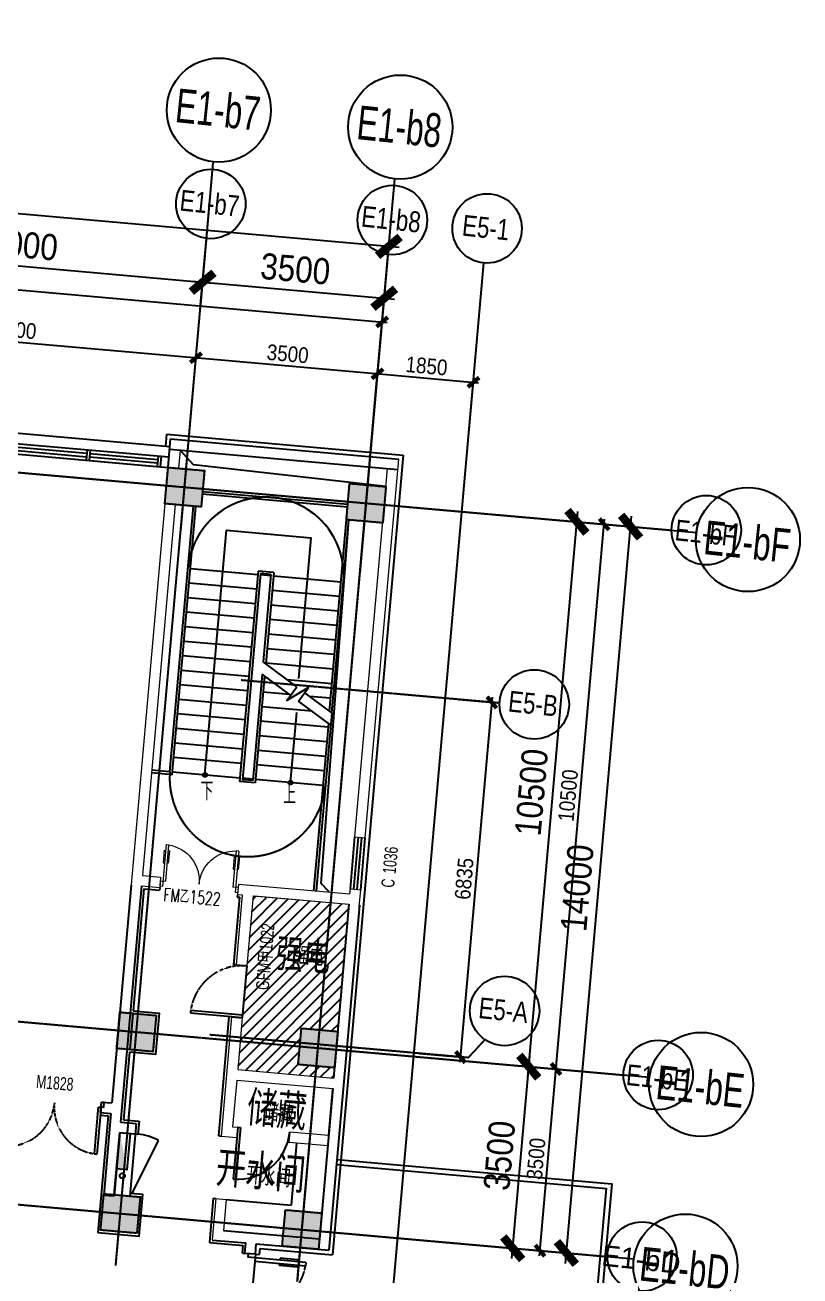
# Model space of a CAD drawing. Header units: millimetres. Extents: x 11669738 to 11859441, y -6222081 to -6069093.
# Drawn here: x 11770147 to 11785030, y -6167629 to -6143612 of the extents above; entities that cross this region are included whole.
import ezdxf
from ezdxf.enums import TextEntityAlignment as Align

# ---------------------------------------------------------------- set-up
doc = ezdxf.new("R2010")
doc.units = ezdxf.units.MM
for name, pattern in [('DASH', [0.35, 0.25, -0.1]), ('E-COLS-F4$0$HIDDEN', [0.375, 0.25, -0.125]), ('E-RG-1F$0$$0$DOTE', [2.42, 2, -0.2, 0.02, -0.2]), ('E1-RV-4F$0$DASH', [0.35, 0.25, -0.1]), ('XRE2$0$HIDDEN', [0.375, 0.25, -0.125])]:
    doc.linetypes.add(name, pattern=pattern)
for name, color, linetype, lineweight in [('A-DOOR', 32, 'Continuous', 5), ('E1-RI-4F$0$AUDIT_D_131110141545-10', 7, 'Continuous', 5), ('E1-RV-4F$0$$2$A-WALL', 7, 'Continuous', 5)]:
    doc.layers.add(name, color=color, linetype=linetype, lineweight=lineweight)
for name, color, linetype in [('A—墙体', 7, 'Continuous'), ('A—文字索引', 40, 'Continuous'), ('A—楼梯、电梯、栏杆', 50, 'Continuous'), ('A—轴线、尺寸', 1, 'Continuous'), ('A—门窗', 135, 'Continuous'), ('E-COLS-F4$0$0S-COLS-HATCH', 8, 'Continuous'), ('E-COLS-F4$0$0S-COLS-I', 90, 'E-COLS-F4$0$HIDDEN'), ('E1-RI-3F$0$A-SYMB-DOOR', 4, 'Continuous'), ('E1-RI-4F$0$A-SYMB-DOOR', 4, 'Continuous'), ('E1-RI-4F$0$A-SYMB-DOOR1', 4, 'Continuous'), ('E1-RV-4F$0$A-SYMB-AREA', 4, 'Continuous'), ('E1-RV-4F$0$A-SYMB-NAME', 4, 'Continuous'), ('E1-RV-4F$0$C-NAME-DIM100', 13, 'Continuous'), ('E1-RV-4F$0$WRV-1-01-N1$0$AUDIT_D_120618114340-341', 1, 'Continuous'), ('I—平面—文字', 40, 'Continuous'), ('I—平面—文字（放大1：100）', 40, 'XRE2$0$HIDDEN'), ('I—平面—洁具1', 48, 'Continuous'), ('I—平面—消防设施', 10, 'Continuous'), ('I—平面—装饰面层线', 192, 'Continuous'), ('I—平面—门', 22, 'Continuous'), ('I—平面—门编号', 22, 'Continuous'), ('WINDOW_TEXT', 7, 'Continuous'), ('轴线100', 1, 'Continuous')]:
    doc.layers.add(name, color=color, linetype=linetype)
doc.styles.add('ARIAL', font='SIMYOU.TTF', dxfattribs={"width": 0.9})
doc.styles.add('E1-RI-3F$0$ECADI-TXT', font='simplex.shx', dxfattribs={"bigfont": 'hztxt.shx'})
doc.styles.add('E1-RI-4F$0$ECADI-TXT', font='SIMYOU.TTF')
doc.styles.add('E1-RV-4F$0$ECADI', font='hzs.shx', dxfattribs={"width": 0.7, "bigfont": 'hztxt.shx'})
doc.styles.add('SIMPLEX', font='simplex.shx', dxfattribs={"width": 0.7})
doc.styles.add('XD2008', font='simhei.ttf', dxfattribs={"width": 0.85})
doc.dimstyles.new('200', dxfattribs={"dimscale": 200, "dimtxt": 2.5, "dimasz": 2, "dimexe": 1, "dimexo": 1, "dimgap": 0.8, "dimtad": 1, "dimdec": 0, "dimdsep": 46, "dimtxsty": 'ARIAL', "dimblk1": 'ARCHTICK', "dimblk2": 'ARCHTICK', "dimsah": 1, "dimcen": -0.9, "dimdle": 1, "dimclrd": 256, "dimclre": 256, "dimclrt": 40, "dimaunit": 1, "dimadec": 0, "dimazin": 0, "dimtfac": 0.35, "dimtdec": 0, "dimtix": 1, "dimtmove": 2, "dimatfit": 3, "dimldrblk": 'ARCHTICK', "dimfxl": 0, "dimtvp": 0.8, "dimtolj": 1, "dimtzin": 0, "dimarcsym": 0})
doc.dimstyles.new('副本 100', dxfattribs={"dimscale": 100, "dimtxt": 2.5, "dimasz": 2, "dimexe": 1, "dimexo": 1, "dimgap": 0.8, "dimtad": 1, "dimdec": 0, "dimdsep": 46, "dimtxsty": 'ARIAL', "dimblk1": 'ARCHTICK', "dimblk2": 'ARCHTICK', "dimsah": 1, "dimcen": -0.9, "dimdle": 1, "dimclrd": 256, "dimclre": 256, "dimclrt": 40, "dimaunit": 1, "dimadec": 0, "dimazin": 0, "dimtfac": 0.35, "dimtdec": 0, "dimtix": 1, "dimtmove": 2, "dimatfit": 3, "dimldrblk": 'ARCHTICK', "dimfxl": 0, "dimtvp": 0.8, "dimtolj": 1, "dimtzin": 0, "dimarcsym": 0})

# ---------------------------------------------------------------- blocks, each defined once
blk = doc.blocks.new('E1-RI-4F$0$ECADI-TAG-DOOR')
blk = doc.blocks.new('E1-RI-4F$0$ERWEW')
at = {"layer": 'A—门窗'}
for p, q in [((12241778, -5091274), (12241778, -5091474)), ((12241778, -5091274), (12247778, -5091274)), ((12241778, -5091474), (12247778, -5091474)), ((12241838, -5091274), (12241838, -5091474)), ((12241838, -5091341), (12243148, -5091341)), ((12241838, -5091408), (12243148, -5091408)), ((12243148, -5091274), (12243148, -5091474)), ((12243208, -5091274), (12243208, -5091474)), ((12243208, -5091341), (12243948, -5091341)), ((12243208, -5091408), (12243948, -5091408)), ((12243948, -5091274), (12243948, -5091474)), ((12244008, -5091274), (12244008, -5091474)), ((12244008, -5091341), (12244748, -5091341)), ((12244008, -5091408), (12244748, -5091408)), ((12244748, -5091274), (12244748, -5091474)), ((12244808, -5091274), (12244808, -5091474)), ((12244808, -5091341), (12246348, -5091341)), ((12244808, -5091408), (12246348, -5091408)), ((12246348, -5091274), (12246348, -5091474)), ((12246408, -5091274), (12246408, -5091474)), ((12246408, -5091341), (12247718, -5091341)), ((12246408, -5091408), (12247718, -5091408)), ((12247718, -5091274), (12247718, -5091474)), ((12247778, -5091274), (12247778, -5091474))]:
    blk.add_line(p, q, dxfattribs=at)
blk = doc.blocks.new('E1-RI-4F$0$XFX-BX')
blk.add_lwpolyline([(0, 0), (0, 200), (700, 200), (700, 0)], close=True)
blk.add_solid([(0, 0), (0, 0), (700, 0), (700, 200)])
blk = doc.blocks.new('E-COLS-F4')
at = {"layer": 'E-COLS-F4$0$0S-COLS-HATCH'}
for points in [[(11772895, -6152105), (11773592, -6152166), (11773530, -6152864), (11772833, -6152802)], [(11776381, -6152413), (11777078, -6152475), (11777017, -6153172), (11776319, -6153110)], [(11771970, -6162564), (11772667, -6162626), (11772605, -6163323), (11771908, -6163261)], [(11775456, -6162872), (11776154, -6162934), (11776092, -6163631), (11775395, -6163570)], [(11771662, -6166050), (11772359, -6166112), (11772297, -6166809), (11771600, -6166748)], [(11775148, -6166359), (11775845, -6166420), (11775784, -6167118), (11775086, -6167056)]]:
    blk.add_hatch(color=18, dxfattribs=at).paths.add_polyline_path(points)
at = {"layer": 'A—墙体'}
for points in [[(11772895, -6152105), (11773592, -6152166), (11773530, -6152864), (11772833, -6152802)], [(11776381, -6152413), (11777078, -6152475), (11777017, -6153172), (11776319, -6153110)], [(11771970, -6162564), (11772667, -6162626), (11772605, -6163323), (11771908, -6163261)], [(11775456, -6162872), (11776154, -6162934), (11776092, -6163631), (11775395, -6163570)], [(11771662, -6166050), (11772359, -6166112), (11772297, -6166809), (11771600, -6166748)], [(11775148, -6166359), (11775845, -6166420), (11775784, -6167118), (11775086, -6167056)]]:
    blk.add_lwpolyline(points, close=True, dxfattribs=at)
at = {"layer": 'E-COLS-F4$0$0S-COLS-I'}
for points in [[(11772895, -6152105), (11773592, -6152166), (11773530, -6152864), (11772833, -6152802)], [(11776381, -6152413), (11777078, -6152475), (11777017, -6153172), (11776319, -6153110)], [(11771970, -6162564), (11772667, -6162626), (11772605, -6163323), (11771908, -6163261)], [(11775456, -6162872), (11776154, -6162934), (11776092, -6163631), (11775395, -6163570)], [(11771662, -6166050), (11772359, -6166112), (11772297, -6166809), (11771600, -6166748)], [(11775148, -6166359), (11775845, -6166420), (11775784, -6167118), (11775086, -6167056)]]:
    blk.add_lwpolyline(points, close=True, dxfattribs=at)
blk = doc.blocks.new('E1-RV-4F$0$3')
at = {"layer": 'E1-RV-4F$0$WRV-1-01-N1$0$AUDIT_D_120618114340-341'}
h = blk.add_hatch(color=256, dxfattribs=at)
edge = h.paths.add_edge_path()
edge.add_arc((10773785, -7567737), 20, 138.7891, 318.7891, ccw=False)
edge.add_arc((10773785, -7567737), 20, -41.2109, 138.7891, ccw=False)
blk.add_lwpolyline([(10773800, -7567750, -1), (10773770, -7567724, -1)], format="xyb", close=True, dxfattribs=at)
blk = doc.blocks.new('E1-RV-4F$0$5erhfh')
at = {"layer": 'E1-RV-4F$0$A-SYMB-AREA', "style": 'E1-RV-4F$0$ECADI', "width": 0.7}
blk.add_attdef('340M2', text='', height=2.5, dxfattribs=at).set_placement((0, 1.25), align=Align.MIDDLE_LEFT)
at = {"layer": 'E1-RV-4F$0$A-SYMB-NAME', "style": 'E1-RV-4F$0$ECADI', "width": 0.7}
blk.add_attdef('CHINESENAME', (-12.29, 3.09), '', height=4.5, dxfattribs=at)
blk = doc.blocks.new('E1-RI-3F$0$ECADI-TAG-DOOR')
blk = doc.blocks.new('$DORLIB2D$00000011')
for p, q in [((-0.483, 0.396), (-0.483, 0.235)), ((-0.483, 0.396), (-0.467, 0.396)), ((-0.467, 0.471), (-0.467, -0.062)), ((-0.467, 0.471), (-0.433, 0.471)), ((-0.433, 0.471), (-0.433, 0.004)), ((-0.417, 0.396), (-0.433, 0.396)), ((-0.417, 0.396), (-0.417, 0.235)), ((0.417, 0.396), (0.417, 0.235)), ((0.417, 0.396), (0.433, 0.396)), ((0.433, 0.471), (0.433, 0.004)), ((0.467, 0.471), (0.433, 0.471)), ((0.467, 0.471), (0.467, -0.062)), ((0.483, 0.396), (0.467, 0.396)), ((0.483, 0.396), (0.483, 0.235)), ((-0.483, 0.235), (-0.467, 0.235)), ((-0.417, 0.235), (-0.433, 0.235)), ((0.417, 0.235), (0.433, 0.235)), ((0.483, 0.235), (0.467, 0.235)), ((-0.5, 0.004), (-0.433, 0.004)), ((-0.5, 0.004), (-0.5, -0.062)), ((0.5, 0.004), (0.433, 0.004)), ((0.5, 0.004), (0.5, -0.062)), ((-0.5, -0.062), (-0.467, -0.062)), ((0.5, -0.062), (0.467, -0.062))]:
    blk.add_line(p, q)
for centre, start, end in [((-0.467, 0.004), 0, 85.904), ((0.467, 0.004), 94.096, 180)]:
    blk.add_arc(centre, 0.467, start, end)
blk = doc.blocks.new('door-doublewing')
at = {"layer": 'A-DOOR', "color": 4, "xscale": -0.9999999999999998, "rotation": 180}
blk.add_blockref('$DORLIB2D$00000011', (0, -0.029), dxfattribs=at)
at = {"layer": 'WINDOW_TEXT', "style": 'SIMPLEX', "flags": 9}
blk.add_attdef('A', text='', height=1, dxfattribs=at).set_placement((0, 1.5), align=Align.MIDDLE)
blk = doc.blocks.new('_ArchTick')
at = {"color": 0, "linetype": 'ByBlock', "const_width": 0.4}
blk.add_lwpolyline([(-0.5, -0.5), (0.5, 0.5)], dxfattribs=at)
blk = doc.blocks.new('*D194')
at = {"layer": 'A—轴线、尺寸', "linetype": 'ByBlock', "lineweight": -2}
for p, q in [((11766164, -6152714), (11766604, -6147734)), ((11766387, -6147916), (11773759, -6148568)), ((11773137, -6153331), (11773577, -6148351))]:
    blk.add_line(p, q, dxfattribs=at)
at = {"layer": 'Defpoints', "color": 0, "linetype": 'ByBlock'}
for p in [(11773559, -6148550), (11766146, -6152914), (11773119, -6153530)]:
    blk.add_point(p, dxfattribs=at)
at = {"layer": 'A—轴线、尺寸', "linetype": 'ByBlock', "lineweight": -2, "xscale": 399.9999999999999, "yscale": 400, "zscale": 400}
for p, rotation in [((11766587, -6147934), 174.9478286028069), ((11773559, -6148550), 354.9478286028069)]:
    blk.add_blockref('_ArchTick', p, dxfattribs=dict(at, rotation=rotation))
at = {"layer": 'A—轴线、尺寸', "color": 40, "linetype": 'ByBlock', "insert": (11770109, -6147833), "char_height": 500, "attachment_point": 5, "rotation": 354.9478, "style": 'ARIAL'}
blk.add_mtext('\\A1;7000', dxfattribs=at)
blk = doc.blocks.new('*D195')
at = {"layer": 'A—轴线、尺寸', "linetype": 'ByBlock', "lineweight": -2}
for p, q in [((11773137, -6153331), (11773577, -6148351)), ((11773360, -6148532), (11777245, -6148876)), ((11776623, -6153639), (11777063, -6148659))]:
    blk.add_line(p, q, dxfattribs=at)
at = {"layer": 'Defpoints', "color": 0, "linetype": 'ByBlock'}
for p in [(11777046, -6148858), (11773119, -6153530), (11776606, -6153838)]:
    blk.add_point(p, dxfattribs=at)
at = {"layer": 'A—轴线、尺寸', "linetype": 'ByBlock', "lineweight": -2, "xscale": 399.9999999999999, "yscale": 400, "zscale": 400}
for p, rotation in [((11773559, -6148550), 174.9478286028069), ((11777046, -6148858), 354.9478286028069)]:
    blk.add_blockref('_ArchTick', p, dxfattribs=dict(at, rotation=rotation))
at = {"layer": 'A—轴线、尺寸', "color": 40, "linetype": 'ByBlock', "insert": (11775339, -6148296), "char_height": 500, "attachment_point": 5, "rotation": 354.9478, "style": 'ARIAL'}
blk.add_mtext('\\A1;3500', dxfattribs=at)
blk = doc.blocks.new('*D200')
at = {"layer": 'A—轴线、尺寸', "linetype": 'ByBlock', "lineweight": -2}
for p, q in [((11731257, -6150130), (11731830, -6143656)), ((11731613, -6143838), (11777335, -6147880)), ((11776581, -6154137), (11777153, -6147663))]:
    blk.add_line(p, q, dxfattribs=at)
at = {"layer": 'Defpoints', "color": 0, "linetype": 'ByBlock'}
for p in [(11777135, -6147862), (11731240, -6150330), (11776563, -6154337)]:
    blk.add_point(p, dxfattribs=at)
at = {"layer": 'A—轴线、尺寸', "linetype": 'ByBlock', "lineweight": -2, "xscale": 399.9999999999999, "yscale": 400, "zscale": 400}
for p, rotation in [((11731812, -6143855), 174.9478286028069), ((11777135, -6147862), 354.9478286028069)]:
    blk.add_blockref('_ArchTick', p, dxfattribs=dict(at, rotation=rotation))
at = {"layer": 'A—轴线、尺寸', "color": 40, "linetype": 'ByBlock', "insert": (11754510, -6145450), "char_height": 500, "attachment_point": 5, "rotation": 354.9478, "style": 'ARIAL'}
blk.add_mtext('\\A1;45500', dxfattribs=at)
blk = doc.blocks.new('*D270')
at = {"layer": 'A—轴线、尺寸', "linetype": 'ByBlock', "lineweight": -2}
for p, q in [((11779343, -6163567), (11780021, -6163627)), ((11779496, -6167295), (11779840, -6163410)), ((11779034, -6167054), (11779713, -6167114))]:
    blk.add_line(p, q, dxfattribs=at)
at = {"layer": 'Defpoints', "color": 0, "linetype": 'ByBlock'}
for p in [(11779143, -6163550), (11779822, -6163610), (11778835, -6167036)]:
    blk.add_point(p, dxfattribs=at)
at = {"layer": 'A—轴线、尺寸', "linetype": 'ByBlock', "lineweight": -2, "xscale": 400, "yscale": 400, "zscale": 400}
for p, rotation in [((11779822, -6163610), 84.94782858697943), ((11779514, -6167096), 264.9478285869794)]:
    blk.add_blockref('_ArchTick', p, dxfattribs=dict(at, rotation=rotation))
at = {"layer": 'A—轴线、尺寸', "color": 40, "linetype": 'ByBlock', "insert": (11779260, -6165317), "char_height": 500, "attachment_point": 5, "rotation": 84.9478, "style": 'ARIAL'}
blk.add_mtext('\\A1;3500', dxfattribs=at)
blk = doc.blocks.new('*D271')
at = {"layer": 'A—轴线、尺寸', "linetype": 'ByBlock', "lineweight": -2}
for p, q in [((11779805, -6163809), (11780764, -6152951)), ((11780550, -6153133), (11780548, -6153133)), ((11779343, -6163567), (11780021, -6163627))]:
    blk.add_line(p, q, dxfattribs=at)
at = {"layer": 'Defpoints', "color": 0, "linetype": 'ByBlock'}
for p in [(11780747, -6153150), (11780749, -6153151), (11779143, -6163550)]:
    blk.add_point(p, dxfattribs=at)
at = {"layer": 'A—轴线、尺寸', "linetype": 'ByBlock', "lineweight": -2, "xscale": 400, "yscale": 400, "zscale": 400}
for p, rotation in [((11780747, -6153150), 84.94782860218018), ((11779822, -6163610), 264.9478286021802)]:
    blk.add_blockref('_ArchTick', p, dxfattribs=dict(at, rotation=rotation))
at = {"layer": 'A—轴线、尺寸', "color": 40, "linetype": 'ByBlock', "insert": (11779876, -6158344), "char_height": 500, "attachment_point": 5, "rotation": 84.9478, "style": 'ARIAL'}
blk.add_mtext('\\A1;10500', dxfattribs=at)
blk = doc.blocks.new('*D281')
at = {"layer": 'A—轴线、尺寸', "linetype": 'ByBlock', "lineweight": -2}
for p, q in [((11780527, -6167386), (11781795, -6153042)), ((11781946, -6153256), (11781977, -6153259)), ((11780033, -6167142), (11780744, -6167205))]:
    blk.add_line(p, q, dxfattribs=at)
at = {"layer": 'Defpoints', "color": 0, "linetype": 'ByBlock'}
for p in [(11781747, -6153239), (11781777, -6153242), (11779833, -6167124)]:
    blk.add_point(p, dxfattribs=at)
at = {"layer": 'A—轴线、尺寸', "linetype": 'ByBlock', "lineweight": -2, "xscale": 400, "yscale": 400, "zscale": 400}
for p, rotation in [((11781777, -6153242), 84.94782860218018), ((11780544, -6167187), 264.9478286021802)]:
    blk.add_blockref('_ArchTick', p, dxfattribs=dict(at, rotation=rotation))
at = {"layer": 'A—轴线、尺寸', "color": 40, "linetype": 'ByBlock', "insert": (11780753, -6160178), "char_height": 500, "attachment_point": 5, "rotation": 84.9478, "style": 'ARIAL'}
blk.add_mtext('\\A1;14000', dxfattribs=at)
blk = doc.blocks.new('*D377')
at = {"layer": 'Defpoints', "color": 0, "linetype": 'ByBlock'}
for p in [(12000515, -6340700), (11993102, -6345064), (12000075, -6345680)]:
    blk.add_point(p, dxfattribs=at)
at = {"layer": '轴线100', "linetype": 'ByBlock', "lineweight": -2}
for p, q in [((11993111, -6344964), (11993551, -6339984)), ((11993442, -6340075), (12000614, -6340709)), ((12000083, -6345580), (12000524, -6340600))]:
    blk.add_line(p, q, dxfattribs=at)
at = {"layer": '轴线100', "linetype": 'ByBlock', "lineweight": -2, "xscale": 200, "yscale": 200, "zscale": 200}
for p, rotation in [((11993542, -6340083), 174.947828603177), ((12000515, -6340700), 354.947828603177)]:
    blk.add_blockref('_ArchTick', p, dxfattribs=dict(at, rotation=rotation))
at = {"layer": '轴线100', "color": 40, "linetype": 'ByBlock', "insert": (11997049, -6340162), "char_height": 300, "attachment_point": 5, "rotation": 354.9478, "style": 'ARIAL'}
blk.add_mtext('\\A1;7000', dxfattribs=at)
blk = doc.blocks.new('*D378')
at = {"layer": 'Defpoints', "color": 0, "linetype": 'ByBlock'}
for p in [(12004001, -6341008), (12000075, -6345680), (12003561, -6345988)]:
    blk.add_point(p, dxfattribs=at)
at = {"layer": '轴线100', "linetype": 'ByBlock', "lineweight": -2}
for p, q in [((12000083, -6345580), (12000524, -6340600)), ((12000415, -6340691), (12004101, -6341017)), ((12003570, -6345889), (12004010, -6340908))]:
    blk.add_line(p, q, dxfattribs=at)
at = {"layer": '轴线100', "linetype": 'ByBlock', "lineweight": -2, "xscale": 200, "yscale": 200, "zscale": 200}
for p, rotation in [((12000515, -6340700), 174.947828603177), ((12004001, -6341008), 354.947828603177)]:
    blk.add_blockref('_ArchTick', p, dxfattribs=dict(at, rotation=rotation))
at = {"layer": '轴线100', "color": 40, "linetype": 'ByBlock', "insert": (12002278, -6340625), "char_height": 300, "attachment_point": 5, "rotation": 354.9478, "style": 'ARIAL'}
blk.add_mtext('\\A1;3500', dxfattribs=at)
blk = doc.blocks.new('*D384')
at = {"layer": 'Defpoints', "color": 0, "linetype": 'ByBlock'}
for p in [(12004091, -6340012), (11958195, -6342480), (12003518, -6346486)]:
    blk.add_point(p, dxfattribs=at)
at = {"layer": '轴线100', "linetype": 'ByBlock', "lineweight": -2}
for p, q in [((11958204, -6342380), (11958776, -6335906)), ((11958668, -6335996), (12004190, -6340021)), ((12003527, -6346387), (12004100, -6339912))]:
    blk.add_line(p, q, dxfattribs=at)
at = {"layer": '轴线100', "linetype": 'ByBlock', "lineweight": -2, "xscale": 200, "yscale": 200, "zscale": 200}
for p, rotation in [((11958767, -6336005), 174.947828603177), ((12004091, -6340012), 354.947828603177)]:
    blk.add_blockref('_ArchTick', p, dxfattribs=dict(at, rotation=rotation))
at = {"layer": '轴线100', "color": 40, "linetype": 'ByBlock', "insert": (11981449, -6337780), "char_height": 300, "attachment_point": 5, "rotation": 354.9478, "style": 'ARIAL'}
blk.add_mtext('\\A1;45500', dxfattribs=at)
blk = doc.blocks.new('*D387')
at = {"layer": 'Defpoints', "color": 0, "linetype": 'ByBlock'}
for p in [(12006751, -6354295), (12007430, -6354355), (12006443, -6357782)]:
    blk.add_point(p, dxfattribs=at)
at = {"layer": '轴线100', "linetype": 'ByBlock', "lineweight": -2}
for p, q in [((12007113, -6357941), (12007439, -6354256)), ((12006851, -6354304), (12007530, -6354364)), ((12006543, -6357790), (12007222, -6357850))]:
    blk.add_line(p, q, dxfattribs=at)
at = {"layer": '轴线100', "linetype": 'ByBlock', "lineweight": -2, "xscale": 200, "yscale": 200, "zscale": 200}
for p, rotation in [((12007430, -6354355), 84.94782858694904), ((12007122, -6357842), 264.9478285869491)]:
    blk.add_blockref('_ArchTick', p, dxfattribs=dict(at, rotation=rotation))
at = {"layer": '轴线100', "color": 40, "linetype": 'ByBlock', "insert": (12007047, -6356078), "char_height": 300, "attachment_point": 5, "rotation": 84.9478, "style": 'ARIAL'}
blk.add_mtext('\\A1;3500', dxfattribs=at)
blk = doc.blocks.new('*D388')
at = {"layer": 'Defpoints', "color": 0, "linetype": 'ByBlock'}
for p in [(12008355, -6343896), (12008357, -6343896), (12006751, -6354295)]:
    blk.add_point(p, dxfattribs=at)
at = {"layer": '轴线100', "linetype": 'ByBlock', "lineweight": -2}
for p, q in [((12007421, -6354455), (12008364, -6343796)), ((12008257, -6343887), (12008255, -6343887)), ((12006851, -6354304), (12007530, -6354364))]:
    blk.add_line(p, q, dxfattribs=at)
at = {"layer": '轴线100', "linetype": 'ByBlock', "lineweight": -2, "xscale": 200, "yscale": 200, "zscale": 200}
for p, rotation in [((12008355, -6343896), 84.94782860317696), ((12007430, -6354355), 264.947828603177)]:
    blk.add_blockref('_ArchTick', p, dxfattribs=dict(at, rotation=rotation))
at = {"layer": '轴线100', "color": 40, "linetype": 'ByBlock', "insert": (12007663, -6349105), "char_height": 300, "attachment_point": 5, "rotation": 84.9478, "style": 'ARIAL'}
blk.add_mtext('\\A1;10500', dxfattribs=at)
blk = doc.blocks.new('*D389')
at = {"layer": 'Defpoints', "color": 0, "linetype": 'ByBlock'}
for p in [(12005845, -6341170), (12003913, -6342016), (12005755, -6342179)]:
    blk.add_point(p, dxfattribs=at)
at = {"layer": '轴线100', "linetype": 'ByBlock', "lineweight": -2}
for p, q in [((12003902, -6340998), (12005944, -6341178)), ((12003922, -6341917), (12004011, -6340907)), ((12005764, -6342080), (12005853, -6341070))]:
    blk.add_line(p, q, dxfattribs=at)
at = {"layer": '轴线100', "linetype": 'ByBlock', "lineweight": -2, "xscale": 200, "yscale": 200, "zscale": 200}
for p, rotation in [((12004002, -6341007), 174.9478285868591), ((12005845, -6341170), 354.9478285868591)]:
    blk.add_blockref('_ArchTick', p, dxfattribs=dict(at, rotation=rotation))
at = {"layer": '轴线100', "color": 40, "linetype": 'ByBlock', "insert": (12004944, -6340859), "char_height": 300, "attachment_point": 5, "rotation": 354.9478, "style": 'ARIAL'}
blk.add_mtext('\\A1;1850', dxfattribs=at)
blk = doc.blocks.new('*D390')
at = {"layer": 'Defpoints', "color": 0, "linetype": 'ByBlock'}
for p in [(12005462, -6347252), (12004706, -6354047), (12005595, -6354126)]:
    blk.add_point(p, dxfattribs=at)
at = {"layer": '轴线100', "linetype": 'ByBlock', "lineweight": -2}
for p, q in [((12005562, -6347261), (12006297, -6347326)), ((12006206, -6347218), (12005586, -6354226)), ((12004806, -6354056), (12005695, -6354135))]:
    blk.add_line(p, q, dxfattribs=at)
at = {"layer": '轴线100', "linetype": 'ByBlock', "lineweight": -2, "xscale": 200, "yscale": 200, "zscale": 200}
for p, rotation in [((12006197, -6347317), 84.94782860317694), ((12005595, -6354126), 264.947828603177)]:
    blk.add_blockref('_ArchTick', p, dxfattribs=dict(at, rotation=rotation))
at = {"layer": '轴线100', "color": 40, "linetype": 'ByBlock', "insert": (12005667, -6350701), "char_height": 300, "attachment_point": 5, "rotation": 84.9478, "style": 'ARIAL'}
blk.add_mtext('\\A1;6835', dxfattribs=at)
blk = doc.blocks.new('4')
at = {"layer": '轴线100', "linetype": 'E-RG-1F$0$$0$DOTE'}
for p, q in [((11998975, -6358125.2, 0), (12000718.1, -6338408.8, 0)), ((12002461.4, -6358433.4, 0), (12004204.5, -6338717, 0)), ((11952368.9, -6338946.4, 0), (12009649.8, -6344010.4, 0)), ((12006347.4, -6347329.6, 0), (12001381.4, -6346890.6, 0)), ((11951444.2, -6349405.6, 0), (12008725.2, -6354469.6, 0)), ((11951136, -6352892, 0), (12008417, -6357956, 0)), ((12005744.3, -6354138, 0), (12000779.5, -6353699.1, 0)), ((12005744.3, -6354138, 0), (12006066.9, -6353789.8, 0))]:
    blk.add_line(p, q, dxfattribs=at)
at = {"layer": '轴线100', "linetype": 'ByBlock'}
for p, q in [((12000605.4, -6339684.5, 0), (12000718.1, -6338408.8, 0)), ((12004091.7, -6339992.7, 0), (12004204.5, -6338717, 0)), ((12004303.9, -6358596.3, 0), (12006046.9, -6338880.2, 0))]:
    blk.add_line(p, q, dxfattribs=at)
for centre in [(12000800.5, -6337747.3, 0), (12006105.6, -6338216.2, 0), (12010316.5, -6344010.4, 0), (12007013.2, -6347354.9, 0), (12006443.2, -6353240.2, 0), (12009391.8, -6354469.6, 0), (12009083.6, -6357956, 0)]:
    blk.add_circle(centre, 666.7, dxfattribs=at)
at = {"layer": '轴线100', "color": 40}
blk.add_circle((12004286.7, -6338055.5, 0), 666.7, dxfattribs=at)
at = {"layer": '轴线100', "color": 40, "style": 'ARIAL', "width": 0.8}
for s, p in [('E1-b7', (12000778.1, -6337731.9, 0)), ('E1-b8', (12004264.3, -6338040.2, 0)), ('E5-1', (12006083.3, -6338200.9, 0)), ('E1-bF', (12010299.3, -6344063.4, 0)), ('E5-B', (12006990.9, -6347339.6, 0)), ('E5-A', (12006420.9, -6353224.9, 0)), ('E1-bE', (12009374.6, -6354522.7, 0))]:
    blk.add_text(s, height=400, rotation=354, dxfattribs=at).set_placement(p, align=Align.MIDDLE_CENTER)
at = {"layer": '轴线100', "color": 40, "style": 'ARIAL'}
blk.add_text('E1-bD', height=400, rotation=354, dxfattribs=at).set_placement((12009066.4, -6358009.1, 0), align=Align.MIDDLE_CENTER)
at = {"layer": '轴线100', "linetype": 'ByBlock'}
for base, p1, p2, angle, picture, middle in [((12004090.7, -6340012, 0), (11958195.1, -6342479.5, 0), (12003518.3, -6346486.4, 0), 174.94783, '*D384', (11981449.3, -6337779.5, 0)), ((12000514.9, -6340699.8, 0), (11993101.8, -6345063.6, 0), (12000074.6, -6345680, 0), 174.94783, '*D377', (11997048.7, -6340162.5, 0)), ((12004001.3, -6341008, 0), (12000074.6, -6345680, 0), (12003561, -6345988.2, 0), 174.94783, '*D378', (12002278.3, -6340624.8, 0)), ((12008354.9, -6343895.9, 0), (12006751.4, -6354295.1, 0), (12008357, -6343896.1, 0), 264.94783, '*D388', (12007663.5, -6349105.3, 0)), ((12005595.1, -6354126, 0), (12005462.2, -6347252.2, 0), (12004706.1, -6354047.4, 0), 84.94783, '*D390', (12005667, -6350701.3, 0))]:
    dim = blk.add_linear_dim(base=base, p1=p1, p2=p2, angle=angle, dimstyle='副本 100', override={"dimtxt": 3}, dxfattribs=at)
    dim.commit()
    dim.dimension.update_dxf_attribs({"geometry": picture, "text_midpoint": middle})
for p1, p2, distance, picture, middle in [((12003912.8, -6342016.2, 0), (12005755.3, -6342179.1, 0), 1013.5, '*D389', (12004943.6, -6340859, 0)), ((12006443.1, -6357781.5, 0), (12006751.4, -6354295.1, 0), -681.5, '*D387', (12007047, -6356078.1, 0))]:
    dim = blk.add_aligned_dim(p1=p1, p2=p2, distance=distance, dimstyle='副本 100', override={"dimtxt": 3}, dxfattribs=at)
    dim.commit()
    dim.dimension.update_dxf_attribs({"geometry": picture, "text_midpoint": middle})

msp = doc.modelspace()

# ---------------------------------------------------------------- hatches: boundary and pattern name
at = {"layer": 'I—平面—装饰面层线'}
h = msp.add_hatch(dxfattribs=at)
h.set_pattern_fill('ANSI31', color=8, scale=50, style=0)
h.paths.add_polyline_path([(11774526.4, -6160330.5), (11776369.2, -6160493.4), (11776153.5, -6162933.9), (11775456.3, -6162872.3), (11775394.6, -6163569.5), (11776091.9, -6163631.2), (11776074.2, -6163830.5), (11774231.4, -6163667.6)])

# ---------------------------------------------------------------- linework, layer by layer
for p, q in [((11774208.3, -6161657.8), (11774407.5, -6161675.4)), ((11774208.3, -6161657.8), (11774407.5, -6161675.4)), ((11774120.2, -6162653.9), (11774319.4, -6162671.5)), ((11771659.5, -6166075.5), (11771858.7, -6166093.1)), ((11774570.7, -6167211.9), (11774371.4, -6167194.5))]:
    msp.add_line(p, q)
at = {"layer": 'A—墙体'}
for p, q in [((11751844, -6150043.2), (11772912.1, -6151905.7)), ((11751826.4, -6150242.4), (11772894.4, -6152105)), ((11772185.7, -6160123.7), (11771815.8, -6164307.4)), ((11772384.9, -6160141.3), (11771984.2, -6164673.6)), ((11776568.5, -6160511.2), (11775982.9, -6167134.3)), ((11776369.2, -6160493.6), (11776074.2, -6163830.5)), ((11776056.6, -6164029.8), (11775801.3, -6166917.7)), ((11776054.7, -6164050.8), (11775977.3, -6164926.3)), ((11771598.8, -6164489), (11771616.5, -6164289.8)), ((11771598.8, -6164489), (11771798.2, -6164506.6)), ((11771616.5, -6164289.8), (11771815.8, -6164307.4)), ((11771798.2, -6164506.6), (11771659.5, -6166075.5)), ((11771984.1, -6164673.6), (11772282.9, -6164700)), ((11772282.9, -6164700), (11772159.6, -6166094.6)), ((11771966.6, -6164872.9), (11771858.7, -6166093.1)), ((11771860.9, -6166068.2), (11771966.5, -6164872.9)), ((11771966.5, -6164872.9), (11772265.3, -6164899.3)), ((11772209.4, -6166098.9), (11772209.4, -6166099)), ((11773957.9, -6166756.9), (11775801.3, -6166917.7)), ((11773741.3, -6166938.8), (11774389, -6166995.3)), ((11774371.4, -6167194.5), (11774389, -6166995.3)), ((11774570.6, -6167211.9), (11774588.2, -6167012.6)), ((11774588.2, -6167012.6), (11775982.9, -6167134.3))]:
    msp.add_line(p, q, dxfattribs=at)
for points in [[(11772894.4, -6152105), (11772942.9, -6151557.1)], [(11772942.9, -6151557.1), (11777325.8, -6151944.6)], [(11772925.3, -6151756.3), (11777308.1, -6152143.8)]]:
    msp.add_lwpolyline(points, dxfattribs=at)
at = {"layer": 'A—楼梯、电梯、栏杆', "color": 2}
for p, q in [((11773552.2, -6152614.7), (11776341.3, -6152861.3)), ((11773556.6, -6152564.9), (11776345.7, -6152811.5)), ((11772929.9, -6157950.7), (11773380.7, -6152850.6)), ((11772929.9, -6157950.7), (11773380.7, -6152850.6)), ((11772975.3, -6158004.9), (11773430.5, -6152855)), ((11775994.4, -6156785.3), (11776319.3, -6153110.3)), ((11776041.5, -6156820.3), (11776369.1, -6153114.7)), ((11774619.8, -6154164.8), (11773324.9, -6154050.3)), ((11774625.8, -6154097.3), (11774268.6, -6158137)), ((11774672, -6154142.5), (11774322.1, -6158100.6)), ((11774924.6, -6154123.7), (11774625.8, -6154097.3)), ((11774868.8, -6154186.8), (11774669.6, -6154169.2)), ((11774871.2, -6154160.1), (11774672, -6154142.5)), ((11774871.2, -6154160.1), (11774722.7, -6155840.2)), ((11774924.6, -6154123.7), (11774769.8, -6155875.2)), ((11776213.6, -6154305.7), (11774918.6, -6154191.2)), ((11774595.2, -6154443.7), (11773300.2, -6154329.2)), ((11774570.5, -6154722.6), (11773275.6, -6154608.1)), ((11776188.9, -6154584.6), (11774894, -6154470.1)), ((11774545.8, -6155001.5), (11773250.9, -6154887)), ((11776164.3, -6154863.5), (11774869.3, -6154749)), ((11776139.6, -6155142.4), (11774844.7, -6155027.9)), ((11774521.2, -6155280.4), (11773226.2, -6155165.9)), ((11776115, -6155421.3), (11774820, -6155306.8)), ((11774496.5, -6155559.3), (11773201.6, -6155444.9)), ((11776090.3, -6155700.2), (11774795.4, -6155585.8)), ((11774471.9, -6155838.3), (11773176.9, -6155723.8)), ((11775366.8, -6156318.9), (11774722.7, -6155840.2)), ((11776065.7, -6155979.2), (11774770.7, -6155864.7)), ((11774447.2, -6156117.2), (11773152.3, -6156002.7)), ((11774702, -6156074), (11774521.3, -6158118.3)), ((11774749.1, -6156109), (11774567.5, -6158163.4)), ((11775247.5, -6156479.4), (11774702, -6156074)), ((11774422.6, -6156396.1), (11773127.6, -6156281.6)), ((11774802.3, -6156148.6), (11774746, -6156143.6)), ((11774802.3, -6156148.6), (11774746, -6156143.6)), ((11776041, -6156258.1), (11775182.9, -6156182.2)), ((11774397.9, -6156675), (11773103, -6156560.5)), ((11775231.6, -6156467.6), (11774721.4, -6156422.5)), ((11776020.8, -6157054.1), (11775400, -6156592.8)), ((11776041.5, -6156820.3), (11775519.3, -6156432.2)), ((11776016.3, -6156537), (11775612.2, -6156501.2)), ((11774373.2, -6156953.9), (11773078.3, -6156839.4)), ((11775660.9, -6156786.6), (11774696.7, -6156701.4)), ((11776041.5, -6156820.3), (11775739.4, -6160237)), ((11775967, -6157094.8), (11774672.1, -6156980.3)), ((11775973.7, -6157019.1), (11775689.6, -6160232.6)), ((11774348.6, -6157232.8), (11773053.6, -6157118.3)), ((11775942.4, -6157373.7), (11774647.4, -6157259.2)), ((11774323.9, -6157511.7), (11773029, -6157397.2)), ((11775917.7, -6157652.6), (11774622.8, -6157538.1)), ((11774299.3, -6157790.6), (11773004.3, -6157676.2)), ((11772975.3, -6158004.9), (11772576.8, -6157969.7)), ((11772929.9, -6157950.7), (11772581.2, -6157919.8)), ((11774274.6, -6158069.6), (11772979.7, -6157955.1)), ((11775893.1, -6157931.5), (11774598.1, -6157817.1)), ((11774567.5, -6158163.4), (11774268.6, -6158137)), ((11774521.3, -6158118.3), (11774322.1, -6158100.6)), ((11774523.6, -6158091.6), (11774324.4, -6158074)), ((11775868.4, -6158210.4), (11774573.4, -6158096))]:
    msp.add_line(p, q, dxfattribs=at)
for points in [[(11773602.2, -6158010.1), (11774017.5, -6153313.1), (11775636.1, -6153456.1), (11775410.4, -6156010.1), (11775397.1, -6156159.5)], [(11775400, -6156592.8), (11775592.2, -6156334.1), (11775174.4, -6156577.9), (11775366.8, -6156318.9)], [(11775245.8, -6158155.4), (11775351.6, -6156959.3), (11775364.8, -6156809.8)], [(11776137.1, -6165392), (11781415, -6165860.2), (11780264.6, -6178826.5), (11780165.1, -6178817.7)], [(11776137.1, -6165392), (11781415, -6165860.2), (11780264.6, -6178826.5), (11780165.1, -6178817.7)], [(11776128.2, -6165491.6), (11781306.6, -6165951), (11781110.2, -6168164.6)], [(11776128.2, -6165491.6), (11781306.6, -6165951), (11781110.2, -6168164.6)]]:
    msp.add_lwpolyline(points, dxfattribs=at)
for centre, start, end in [((11774769.2, -6154178), 354.94789, 174.94789), ((11774424.5, -6158077.4), 175.15481, 355.15481)]:
    msp.add_arc(centre, 1500, start, end, dxfattribs=at)
at = {"layer": 'A—轴线、尺寸', "linetype": 'ByBlock'}
for p, q in [((11771891.4, -6167426, 0), (11773762.7, -6146259, 0)), ((11773521.7, -6148985.3, 0), (11773762.7, -6146259, 0)), ((11775377.8, -6167734.2, 0), (11777249.1, -6146567.2, 0)), ((11777008.1, -6149293.6, 0), (11777249.1, -6146567.2, 0)), ((11728347.9, -6148518, 0), (11783040, -6153353.1, 0)), ((11775774.1, -6163251.7, 0), (11782139.6, -6163814.5, 0)), ((11775465.9, -6166738.1, 0), (11781839.4, -6167301.6, 0))]:
    msp.add_line(p, q, dxfattribs=at)
for centre in [(11773869.9, -6145246.2, 0), (11777354.6, -6145572.8, 0), (11784030.5, -6153491, 0), (11783130.1, -6163952.3, 0), (11782829.9, -6167439.4, 0)]:
    msp.add_circle(centre, 1000, dxfattribs=at)
at = {"layer": 'A—门窗'}
for p, q in [((11745815.4, -6149309.5), (11772929.7, -6151706.5)), ((11772850, -6151699.5), (11772870.2, -6151470.4)), ((11772870.2, -6151470.4), (11777412.5, -6151872)), ((11777412.5, -6151872), (11776055.5, -6167222.1)), ((11776395.7, -6160194.6), (11776483.8, -6159198.5)), ((11776395.7, -6160194.6), (11776483.8, -6159198.5)), ((11776462.2, -6160200.5), (11776550.2, -6159204.3)), ((11776462.2, -6160200.5), (11776550.2, -6159204.3)), ((11776528.6, -6160206.3), (11776616.6, -6159210.2)), ((11776528.6, -6160206.3), (11776616.6, -6159210.2)), ((11776595, -6160212.2), (11776683, -6159216.1)), ((11776595, -6160212.2), (11776683, -6159216.1)), ((11774650.3, -6167218.9), (11774660.9, -6167098.8)), ((11774660.9, -6167098.8), (11776055.5, -6167222.1)), ((11774570.7, -6167211.3), (11774650.3, -6167218.3))]:
    msp.add_line(p, q, dxfattribs=at)
for points in [[(11777078.2, -6152474.7), (11773384.2, -6152054.9), (11773124.6, -6151773.8)], [(11777078.2, -6152474.7), (11773384.2, -6152054.9), (11773124.6, -6151773.8)], [(11775988.9, -6160254), (11775833.6, -6160091.3), (11776369.1, -6153114.7)], [(11775988.9, -6160254), (11775833.6, -6160091.3), (11776369.1, -6153114.7)]]:
    msp.add_lwpolyline(points, dxfattribs=at)
at = {"layer": 'E1-RI-4F$0$AUDIT_D_131110141545-10'}
for p, q in [((11774208.3, -6161657.8), (11774327.2, -6160312.9)), ((11774526.4, -6160330.5), (11774407.5, -6161675.4)), ((11773917.7, -6164945), (11774120.2, -6162653.9)), ((11774319.4, -6162671.5), (11774231.4, -6163667.6)), ((11774231.4, -6163667.6), (11776074.2, -6163830.5)), ((11774213.8, -6163866.8), (11774134.5, -6164763.4)), ((11774213.8, -6163866.8), (11776056.6, -6164029.8)), ((11774134.5, -6164763.4), (11774234.1, -6164772.2)), ((11773917.7, -6164945), (11774216.5, -6164971.4)), ((11774234.1, -6164772.2), (11774216.5, -6164971.4)), ((11775230.2, -6164860.2), (11775212.6, -6165059.4)), ((11775230.2, -6164860.2), (11775977.3, -6164926.3)), ((11775212.6, -6165059.4), (11775959.7, -6165125.5)), ((11773812, -6166140.3), (11773741.6, -6166937.2)), ((11773812, -6166140.3), (11774011.2, -6166157.9)), ((11774011.2, -6166157.9), (11773958.4, -6166755.6))]:
    msp.add_line(p, q, dxfattribs=at)
at = {"layer": 'E1-RV-4F$0$$2$A-WALL'}
for p, q in [((11772943, -6151557), (11772894.5, -6152104.8)), ((11772943, -6151557), (11772894.5, -6152104.8)), ((11772943, -6151557), (11777325.9, -6151944.5)), ((11772943, -6151557), (11777325.9, -6151944.5)), ((11773124.6, -6151773.8), (11773093.8, -6152122.5)), ((11773124.6, -6151773.8), (11773093.8, -6152122.5)), ((11773124.6, -6151773.8), (11777109, -6152126.1)), ((11773124.6, -6151773.8), (11777109, -6152126.1)), ((11776683, -6159216.1), (11777325.9, -6151944.5)), ((11776683, -6159216.1), (11777325.9, -6151944.5)), ((11776483.8, -6159198.5), (11777109, -6152126.1)), ((11776483.8, -6159198.5), (11777109, -6152126.1)), ((11773032.1, -6152819.7), (11772402.5, -6159942)), ((11773032.1, -6152819.7), (11772402.5, -6159942)), ((11772832.9, -6152802.1), (11772493.8, -6156637.2)), ((11772832.9, -6152802.1), (11772493.8, -6156637.2)), ((11772493.8, -6156637.2), (11772186.1, -6160118.6)), ((11772493.8, -6156637.2), (11772186.1, -6160118.6)), ((11776483.8, -6159198.5), (11776683, -6159216.1)), ((11776483.8, -6159198.5), (11776683, -6159216.1)), ((11772402.5, -6159942), (11772751.1, -6159972.8)), ((11772402.5, -6159942), (11772751.1, -6159972.8)), ((11772384.9, -6160141.2), (11772733.5, -6160172)), ((11772384.9, -6160141.2), (11772733.5, -6160172)), ((11772751.1, -6159972.8), (11772733.4, -6160172.4)), ((11772751.1, -6159972.8), (11772733.4, -6160172.4)), ((11774245.3, -6160104.9), (11774227.6, -6160304.1)), ((11774245.3, -6160104.9), (11776386.9, -6160294.2)), ((11774245.3, -6160104.9), (11776386.9, -6160294.2)), ((11776386.9, -6160294.2), (11776395.7, -6160194.6)), ((11776386.9, -6160294.2), (11776395.7, -6160194.6)), ((11776395.7, -6160194.6), (11776595, -6160212.2)), ((11776395.7, -6160194.6), (11776595, -6160212.2)), ((11774227.6, -6160304.1), (11774327.2, -6160312.9)), ((11774526.4, -6160330.5), (11776369.3, -6160493.4)), ((11774551.4, -6160332.7), (11776369.3, -6160493.4)), ((11776566.4, -6160535.9), (11776595, -6160212.2)), ((11776566.4, -6160535.9), (11776595, -6160212.2))]:
    msp.add_line(p, q, dxfattribs=at)
at = {"layer": 'E1-RV-4F$0$C-NAME-DIM100', "linetype": 'E1-RV-4F$0$DASH'}
for centre, start, end in [((11774769.2, -6154178), 354.94789, 174.94789), ((11774424.5, -6158077.4), 175.15481, 355.15481)]:
    msp.add_arc(centre, 1500, start, end, dxfattribs=at)
at = {"layer": 'I—平面—洁具1'}
for p in [(11775362.1, -6165072.7), (11774011.2, -6166157.9)]:
    msp.add_line(p, (11775256.4, -6166268), dxfattribs=at)
at = {"layer": 'I—平面—消防设施'}
msp.add_circle((11772016.3, -6165707.2, 0), 50, dxfattribs=at)
at = {"layer": 'I—平面—装饰面层线'}
for p, q in [((11772430.3, -6160195.4), (11772223.4, -6162536.3)), ((11772430.3, -6160195.4), (11772729.1, -6160221.8)), ((11774158.5, -6161653.4), (11774273, -6160358.3)), ((11774223.2, -6160353.9), (11774273, -6160358.3)), ((11772219, -6162586.1), (11772157.3, -6163283.3)), ((11773867.9, -6164940.6), (11774070.4, -6162649.5)), ((11772152.9, -6163333.2), (11772038.4, -6164628.2)), ((11771594.4, -6164538.8), (11771744, -6164552)), ((11771744, -6164552), (11771609.7, -6166071.1)), ((11772038.4, -6164628.2), (11772337.1, -6164654.6)), ((11772337.1, -6164654.6), (11772315.1, -6164903.7)), ((11773762.2, -6166135.9), (11773687.2, -6166984.2)), ((11773687.2, -6166984.2), (11774334.8, -6167040.7)), ((11774321.6, -6167190.1), (11774334.8, -6167040.7))]:
    msp.add_line(p, q, dxfattribs=at)
for points in [[(11772733.4, -6160172.4), (11772729.1, -6160221.8)], [(11774227.6, -6160304.1), (11774223.2, -6160353.9)], [(11774208.3, -6161657.8), (11774158.5, -6161653.4)], [(11772223.4, -6162536.3), (11772721.3, -6162580.3), (11772650.9, -6163377.2), (11772152.9, -6163333.2)], [(11774120.2, -6162653.9), (11774070.4, -6162649.5)], [(11771598.8, -6164489), (11771594.4, -6164538.8)], [(11772265.3, -6164899.3), (11772315.1, -6164903.7)], [(11773867.9, -6164940.6), (11773917.7, -6164945)], [(11771609.7, -6166071.1), (11771545.8, -6166793.1), (11772342.7, -6166863.6), (11772413.1, -6166066.7), (11772164, -6166044.7)], [(11773762.2, -6166135.9), (11773812, -6166140.3)], [(11774321.6, -6167190.1), (11774371.4, -6167194.5)]]:
    msp.add_lwpolyline(points, dxfattribs=at)
at = {"layer": 'I—平面—门'}
for p, q in [((11774407.5, -6161675.4), (11774319.4, -6162671.5)), ((11774319.4, -6162671.5), (11773323.3, -6162583.4)), ((11774323.9, -6162620.9), (11773329.1, -6162533)), ((11774319.4, -6162671.5), (11774323.9, -6162620.9)), ((11771478.7, -6165283.2), (11771552.5, -6164436.9)), ((11771603.1, -6164441.4), (11771529.3, -6165287.6)), ((11771552.5, -6164436.9), (11771556.9, -6164386.6)), ((11771556.9, -6164386.6), (11771607.5, -6164391)), ((11771607.5, -6164391), (11771603.1, -6164441.4)), ((11771607.5, -6164391), (11771616.3, -6164289.8)), ((11771658.1, -6164395.4), (11771607.5, -6164391)), ((11771616.3, -6164289.8), (11771666.9, -6164294.2)), ((11771658.1, -6164395.4), (11771666.9, -6164294.2)), ((11774234.1, -6164772.2), (11774146.1, -6165768.3)), ((11774284.7, -6164776.6), (11774196.8, -6165771.5)), ((11774234.1, -6164772.2), (11774284.7, -6164776.6)), ((11772206.7, -6166048.4), (11772710, -6165027.9)), ((11771529.3, -6165287.6), (11771478.7, -6165283.2)), ((11774570.6, -6167211.9), (11774385.7, -6169303.7)), ((11774431.2, -6167199.5), (11774425, -6167269.3)), ((11775540.7, -6167367.9), (11774425, -6167269.3)), ((11775534.5, -6167437.6), (11774558.3, -6167351.3)), ((11775037.1, -6167428.8), (11775040.2, -6167393.9)), ((11775049.4, -6167289.3), (11775046.4, -6167324.2)), ((11775387.6, -6167319.2), (11775049.4, -6167289.3)), ((11775387.6, -6167319.2), (11775384.5, -6167354.1)), ((11775540.7, -6167367.9), (11775534.5, -6167437.6)), ((11775375.2, -6167458.7), (11775037.1, -6167428.8)), ((11775375.2, -6167458.7), (11775378.3, -6167423.8))]:
    msp.add_line(p, q, dxfattribs=at)
at = {"layer": 'I—平面—门', "color": 8, "linetype": 'DASH', "ltscale": 20}
for centre, radius, start, end in [((11774319.4, -6162671.5), 1000, 84.94783, 174.94783), ((11769814.3, -6164234.6), 900, 265.0156, 351.89953), ((11771607.5, -6164391), 900, 178.13258, 265.0156), ((11771607.5, -6164391), 900, 174.5156, 178.13258), ((11774564.5, -6167281.6), 980, 264.94791, 350.85187)]:
    msp.add_arc(centre, radius, start, end, dxfattribs=at)
at = {"layer": 'I—平面—门', "lineweight": 9}
msp.add_arc((11769814.3, -6164234.6), 900, 351.89953, 355.5156, dxfattribs=at)
at = {"layer": 'I—平面—门'}
for centre, start, end in [((11772219.3, -6165899.2), 60.61273, 84.50517), ((11774234.1, -6164772.2), 264.94791, 354.94791)]:
    msp.add_arc(centre, 1000, start, end, dxfattribs=at)

# ---------------------------------------------------------------- block references
msp.add_blockref('4', (-227085, 190699.3, 0))
ref = msp.add_blockref('E1-RV-4F$0$5erhfh', (11774747.5, -6158803.4), dxfattribs=dict(xscale=100, yscale=100, zscale=100))
ref.add_attrib('CHINESENAME', '下', (11773518.3, -6158494.7), dxfattribs={"layer": 'E1-RV-4F$0$A-SYMB-NAME', "height": 350, "style": 'E1-RV-4F$0$ECADI', "width": 0.7})
ref = msp.add_blockref('E1-RV-4F$0$5erhfh', (11774747.5, -6158803.4), dxfattribs=dict(xscale=100, yscale=100, zscale=100))
ref.add_attrib('CHINESENAME', '下', (11773518.3, -6158494.7), dxfattribs={"layer": 'E1-RV-4F$0$A-SYMB-NAME', "height": 350, "style": 'E1-RV-4F$0$ECADI', "width": 0.7})
ref = msp.add_blockref('E1-RV-4F$0$5erhfh', (11776338.2, -6158875.1), dxfattribs=dict(xscale=100, yscale=100, zscale=100))
ref.add_attrib('CHINESENAME', '上', (11775109, -6158566.4), dxfattribs={"layer": 'E1-RV-4F$0$A-SYMB-NAME', "height": 350, "style": 'E1-RV-4F$0$ECADI', "width": 0.7})
ref = msp.add_blockref('E1-RV-4F$0$5erhfh', (11776338.2, -6158875.1), dxfattribs=dict(xscale=100, yscale=100, zscale=100))
ref.add_attrib('CHINESENAME', '上', (11775109, -6158566.4), dxfattribs={"layer": 'E1-RV-4F$0$A-SYMB-NAME', "height": 350, "style": 'E1-RV-4F$0$ECADI', "width": 0.7})
at = {"layer": 'A—楼梯、电梯、栏杆', "xscale": 1.999999999999998, "yscale": 1.999999999999998, "zscale": 1.999999999999998}
for p, rotation in [((28747648.4, 13973112.2), 264.9482967662852), ((28747648.4, 13973112.2), 264.9482967662852), ((28749642.4, 13972671.4), 264.9472994357823), ((28749642.4, 13972671.4), 264.9472994357823)]:
    msp.add_blockref('E1-RV-4F$0$3', p, dxfattribs=dict(at, rotation=rotation))
at = {"layer": 'A—门窗', "rotation": 354.947828600755}
msp.add_blockref('E1-RI-4F$0$ERWEW', (20920.5, -1824.5), dxfattribs=at)
at = {"layer": 'E1-RI-4F$0$A-SYMB-DOOR'}
ref = msp.add_blockref('E1-RI-4F$0$ECADI-TAG-DOOR', (11777997.2, -6159853.2), dxfattribs=dict(at, xscale=100.0000000022703, yscale=100.0000000022703, zscale=100.0000000022703, rotation=84.67699832889429))
ref.add_attrib('门窗主编号1', 'C', dxfattribs={"height": 250, "rotation": 84.677, "style": 'E1-RI-4F$0$ECADI-TXT', "width": 0.7}).set_placement((11777250.6, -6160014.6), align=Align.RIGHT)
ref.add_attrib('门窗主编号2', '1036', (11777264, -6159916.5, 333.3), dxfattribs={"height": 250, "rotation": 84.677, "style": 'E1-RI-4F$0$ECADI-TXT', "width": 0.7})
at = {"layer": 'E1-RI-4F$0$A-SYMB-DOOR1'}
ref = msp.add_blockref('E1-RI-4F$0$ECADI-TAG-DOOR', (11775685.7, -6160705.3), dxfattribs=dict(at, xscale=100.0000000022699, yscale=100.0000000022699, zscale=100.0000000022699, rotation=84.9999999975781))
ref.add_attrib('门窗主编号1', 'GFM甲1022', dxfattribs={"layer": 'E1-RI-4F$0$A-SYMB-DOOR', "height": 250, "rotation": 85, "style": 'E1-RI-4F$0$ECADI-TXT', "width": 0.7}).set_placement((11774940, -6160870.9), align=Align.RIGHT)
ref = msp.add_blockref('E1-RI-4F$0$ECADI-TAG-DOOR', (11771236.4, -6164822), dxfattribs=dict(at, xscale=100.0000000022703, yscale=100.0000000022703, zscale=100.0000000022703, rotation=355.3264569227618))
ref.add_attrib('门窗主编号1', 'M1828', dxfattribs={"layer": 'E1-RI-4F$0$A-SYMB-DOOR', "height": 250, "rotation": 355.32646, "style": 'E1-RI-4F$0$ECADI-TXT', "width": 0.7}).set_placement((11771066.5, -6164077.2), align=Align.RIGHT)
at = {"layer": 'I—平面—消防设施', "rotation": 264.9406503881531}
msp.add_blockref('E1-RI-4F$0$XFX-BX', (11771966.6, -6164872.9), dxfattribs=at)
at = {"layer": 'I—平面—装饰面层线'}
msp.add_blockref('E-COLS-F4', (0, 0), dxfattribs=at)
at = {"layer": 'I—平面—门', "xscale": 1499.999999999088, "yscale": 1499.999999999087, "zscale": 1499.999999999085, "rotation": 174.9476286287755}
msp.add_blockref('door-doublewing', (11773486.7, -6160155.8), dxfattribs=at)
at = {"layer": 'I—平面—门编号'}
ref = msp.add_blockref('E1-RI-3F$0$ECADI-TAG-DOOR', (11774062.6, -6161264.8), dxfattribs=dict(at, xscale=100.0000000022703, yscale=100.0000000022703, zscale=100.0000000022703, rotation=355.3264569251837))
ref.add_attrib('门窗主编号1', 'FM乙1522', dxfattribs={"layer": 'E1-RI-3F$0$A-SYMB-DOOR', "height": 250, "rotation": 355.32646, "style": 'E1-RI-3F$0$ECADI-TXT', "width": 0.7}).set_placement((11773892.7, -6160520), align=Align.RIGHT)

# ---------------------------------------------------------------- texts
at = {"layer": 'A—文字索引', "color": 40, "style": 'ARIAL', "width": 0.7}
for s, p in [('E1-b7', (11773853.1, -6145234.7, 0)), ('E1-b8', (11777337.8, -6145561.3, 0)), ('E1-bF', (11784017.6, -6153530.7, 0)), ('E1-bE', (11783117.1, -6163992.1, 0)), ('E1-bD', (11782817, -6167479.2, 0))]:
    msp.add_text(s, height=650, rotation=354, dxfattribs=at).set_placement(p, align=Align.MIDDLE_CENTER)
at = {"layer": 'I—平面—文字', "linetype": 'ByBlock', "style": 'XD2008', "width": 0.7}
for s, height, rotation, p in [('强电', 550, 355.20218, (11774948.3, -6161693.1, 0)), ('储藏', 600, 355.02097, (11774390.5, -6164673.3, 0)), ('开水间', 600, 355.02097, (11773795, -6165830.7, 0))]:
    msp.add_text(s, height=height, rotation=rotation, dxfattribs=at).set_placement(p)
at = {"layer": 'I—平面—文字（放大1：100）', "linetype": 'ByBlock', "style": 'XD2008', "width": 0.7}
for s, p in [('强电', (11775304.4, -6161600.6, 0)), ('储藏', (11774724.9, -6164616.8, 0)), ('开水间', (11774380.4, -6165824.1, 0))]:
    msp.add_text(s, height=300, rotation=354.94783, dxfattribs=at).set_placement(p)

# ---------------------------------------------------------------- dimensions: what is measured, and where the dimension line sits
at = {"layer": 'A—轴线、尺寸', "linetype": 'ByBlock'}
for base, p1, p2, angle, picture, middle in [((11777135.3, -6147862.2, 0), (11731239.7, -6150329.7, 0), (11776562.9, -6154336.6, 0), 174.94783, '*D200', (11754509.8, -6145450.4, 0)), ((11773559.5, -6148549.9, 0), (11766146.4, -6152913.7, 0), (11773119.2, -6153530.1, 0), 174.94783, '*D194', (11770109.2, -6147833.3, 0)), ((11777045.9, -6148858.2, 0), (11773119.2, -6153530.1, 0), (11776605.6, -6153838.4, 0), 174.94783, '*D195', (11775338.8, -6148295.7, 0)), ((11780746.9, -6153150.4, 0), (11779143.4, -6163549.6, 0), (11780749, -6153150.6, 0), 264.94783, '*D271', (11779876.2, -6158343.9, 0)), ((11781777.4, -6153241.5, 0), (11779833.3, -6167124.2, 0), (11781747.2, -6153238.8, 0), 264.94783, '*D281', (11780752.5, -6160178.2, 0))]:
    dim = msp.add_linear_dim(base=base, p1=p1, p2=p2, angle=angle, dimstyle='200', dxfattribs=at)
    dim.commit()
    dim.dimension.update_dxf_attribs({"geometry": picture, "text_midpoint": middle})
dim = msp.add_aligned_dim(p1=(11778835.1, -6167036, 0), p2=(11779143.4, -6163549.6, 0), distance=-681.5, dimstyle='200', dxfattribs=at)
dim.commit()
dim.dimension.update_dxf_attribs({"geometry": '*D270', "text_midpoint": (11779259.7, -6165316.7, 0)})

doc.saveas('drawing.dxf')
